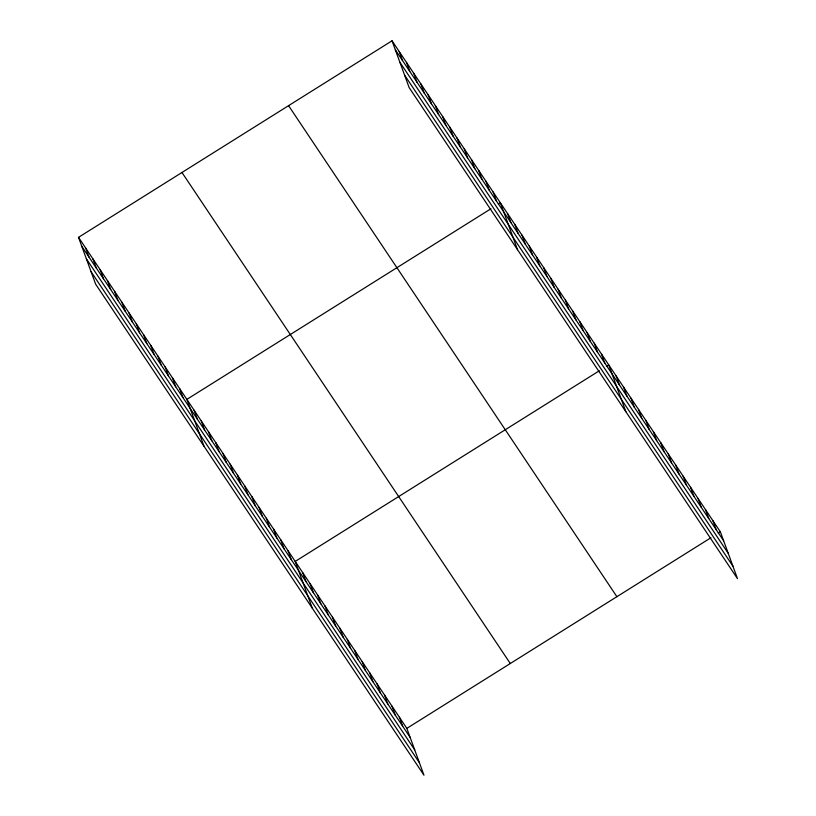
<?xml version="1.0" encoding="UTF-8"?>
<svg xmlns="http://www.w3.org/2000/svg" width="816" height="816" viewBox="0 0 816 816"><rect width="100%" height="100%" fill="white"/><g stroke="black" fill="none" stroke-linecap="round" stroke-linejoin="round"><path stroke-width="1.22" d="M78.509 237.344L406.837 728.372L423.973 775.2L95.645 284.172L78.509 237.344L392.027 40.8L720.355 531.828L737.491 578.656L409.163 87.628L392.027 40.8M490.977 208.733L186.854 399.381L203.99 446.209M498.29 204.153L500.381 202.837L517.517 249.665M599.321 370.78L295.198 561.428L312.334 608.246M606.635 366.19L608.726 364.885L625.862 411.703M406.837 728.372L710.95 537.724M718.264 533.144L720.355 531.828M395.321 49.786L723.649 540.814M399.891 62.271L728.219 553.309M404.593 75.143L732.921 566.171M288.568 105.662L616.896 596.69M181.968 172.482L510.296 663.51M81.794 246.33L410.122 737.358M86.363 258.815L414.691 749.853M91.076 271.687L419.404 762.715M712.919 520.7L716.203 529.686M705.473 509.572L708.767 518.558M698.037 498.443L701.321 507.43M690.591 487.315L693.875 496.301M683.145 476.177L686.44 485.173M675.709 465.049L678.994 474.035M668.263 453.92L671.548 462.907M660.817 442.792L664.112 451.778M653.381 431.664L656.666 440.65M645.935 420.526L649.23 429.522M638.5 409.397L641.784 418.384M631.054 398.269L634.338 407.255M623.608 387.141L626.902 396.127M616.172 376.013L619.456 384.999M601.504 354.083L604.789 363.069M594.283 343.271L597.567 352.267M587.061 332.469L590.345 341.455M579.829 321.667L583.124 330.653M572.608 310.865L575.902 319.852M565.386 300.064L568.681 309.05M558.164 289.262L561.449 298.248M550.943 278.46L554.227 287.446M543.721 267.658L547.006 276.644M536.489 256.856L539.784 265.843M529.268 246.055L532.562 255.041M522.046 235.253L525.341 244.239M514.825 224.441L518.109 233.437M507.603 213.639L510.887 222.625M493.16 192.035L496.444 201.022M485.928 181.234L489.223 190.22M478.706 170.432L482.001 179.418M471.485 159.63L474.769 168.616M464.263 148.828L467.548 157.814M457.042 138.026L460.326 147.013M449.82 127.225L453.104 136.211M442.588 116.423L445.883 125.409M435.367 105.621L438.661 114.607M428.145 94.809L431.44 103.805M420.923 84.007L424.208 92.993M413.702 73.205L416.986 82.192M406.48 62.404L409.765 71.39M399.248 51.602L402.543 60.588M399.391 717.244L402.686 726.23M391.945 706.115L395.24 715.102M384.509 694.987L387.794 703.973M377.063 683.859L380.358 692.845M369.628 672.721L372.912 681.707M362.182 661.592L365.466 670.579M354.736 650.464L358.03 659.45M347.3 639.336L350.584 648.322M339.854 628.208L343.148 637.194M332.418 617.069L335.702 626.066M324.972 605.941L328.256 614.927M317.526 594.813L320.821 603.799M310.09 583.685L313.375 592.671M302.644 572.557L305.939 581.543M287.977 550.616L291.271 559.613M280.755 539.815L284.05 548.801M273.533 529.013L276.818 537.999M266.312 518.211L269.596 527.197M259.09 507.409L262.375 516.395M251.858 496.607L255.153 505.594M244.637 485.806L247.931 494.792M237.415 475.004L240.71 483.99M230.194 464.202L233.478 473.188M222.972 453.4L226.256 462.386M215.75 442.598L219.035 451.585M208.529 431.797L211.813 440.783M201.297 420.985L204.592 429.981M194.075 410.183L197.37 419.169M179.632 388.579L182.917 397.565M172.411 377.777L175.695 386.764M165.189 366.976L168.473 375.962M157.957 356.174L161.252 365.16M150.736 345.372L154.03 354.358M143.514 334.57L146.809 343.556M136.292 323.768L139.577 332.755M129.071 312.967L132.355 321.953M121.849 302.155L125.134 311.151M114.617 291.353L117.912 300.349M107.396 280.551L110.69 289.537M100.174 269.749L103.469 278.735M92.953 258.947L96.237 267.934M85.731 248.146L89.015 257.132"/></g></svg>
